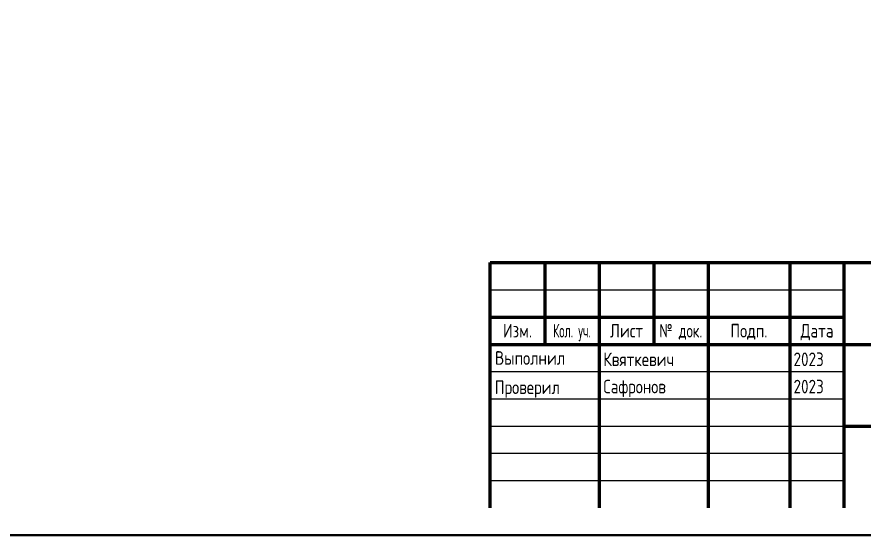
# Model space of a CAD drawing. Header units: millimetres. Extents: x -83618 to -12593, y -3271 to 55593.
# Drawn here: x -57451 to -38782, y 5193 to 16603 of the extents above; entities that cross this region are included whole.
import ezdxf
from ezdxf.enums import TextEntityAlignment as Align

# ---------------------------------------------------------------- set-up
doc = ezdxf.new("R2010")
doc.units = ezdxf.units.MM
doc.layers.add('printme', color=5, linetype='Continuous', lineweight=40, plot=False)
doc.styles.add('GOST 2.304', font='CS_Gost2304.shx')

msp = doc.modelspace()

# ---------------------------------------------------------------- linework, layer by layer
at = {"linetype": 'Continuous', "lineweight": 60}
for p, q in [((-47018.31501, 5793.46474), (-47018.31501, 11193.46474)), ((-47018.31501, 11193.46474), (-24818.31501, 11193.46474)), ((-45818.31501, 11193.46474), (-45818.31501, 9393.46474)), ((-44618.31501, 11193.46474), (-44618.31501, 5793.46474)), ((-43418.31501, 11193.46474), (-43418.31501, 9393.46474)), ((-42218.31501, 11193.46474), (-42218.31501, 5793.46474)), ((-40418.31501, 11193.46474), (-40418.31501, 5793.46474)), ((-39218.31501, 5793.46474), (-39218.31501, 11193.46474)), ((-47018.31501, 9993.46474), (-39218.31501, 9993.46474)), ((-47018.31501, 9393.46474), (-39218.31501, 9393.46474)), ((-39218.31501, 9393.46474), (-24818.31501, 9393.46474)), ((-39218.31501, 7593.46474), (-24818.31501, 7593.46474))]:
    msp.add_line(p, q, dxfattribs=at)
at = {"linetype": 'Continuous', "lineweight": 25}
for p, q in [((-47018.31501, 11193.46474), (-39218.31501, 11193.46474)), ((-47018.31501, 10593.46474), (-39218.31501, 10593.46474)), ((-47018.31501, 8793.46474), (-39218.31501, 8793.46474)), ((-47018.31501, 8193.46474), (-39218.31501, 8193.46474)), ((-47018.31501, 7593.46474), (-39218.31501, 7593.46474)), ((-47018.31501, 6993.46474), (-39218.31501, 6993.46474)), ((-47018.31501, 6393.46474), (-39218.31501, 6393.46474))]:
    msp.add_line(p, q, dxfattribs=at)
at = {"layer": 'printme', "ltscale": 25}
msp.add_lwpolyline([(-59858.31501, 55593.46474), (-24218.31501, 55593.46474), (-24218.31501, 5193.46474), (-59858.31501, 5193.46474)], close=True, dxfattribs=at)

# ---------------------------------------------------------------- texts
at = {"linetype": 'Continuous', "lineweight": 25, "style": 'GOST 2.304'}
for s, p in [('Изм.', (-46418.31501, 9693.46474)), ('Лист', (-44018.31501, 9693.46474)), ('Подп.', (-41318.31501, 9693.46474)), ('Дата', (-39818.31501, 9693.46474))]:
    msp.add_text(s, height=300, dxfattribs=at).set_placement(p, align=Align.MIDDLE_CENTER)
for s, width, p in [('Кол. уч.', 0.742268, (-45218.31501, 9693.46474)), ('№ док.', 0.888889, (-42818.31501, 9693.46474))]:
    msp.add_text(s, height=300, dxfattribs=dict(at, width=width)).set_placement(p, align=Align.MIDDLE_CENTER)
for s, p in [('Выполнил', (-46915.87956, 8943.13476)), ('Квяткевич', (-44527.02455, 8913.46474)), ('2023', (-40335.65721, 8913.46474)), ('Проверил', (-46919.95916, 8298.32663)), ('Сафронов', (-44527.02455, 8313.46474)), ('2023', (-40335.65721, 8313.46474))]:
    msp.add_text(s, height=300, dxfattribs=at).set_placement(p)

doc.saveas('drawing.dxf')
